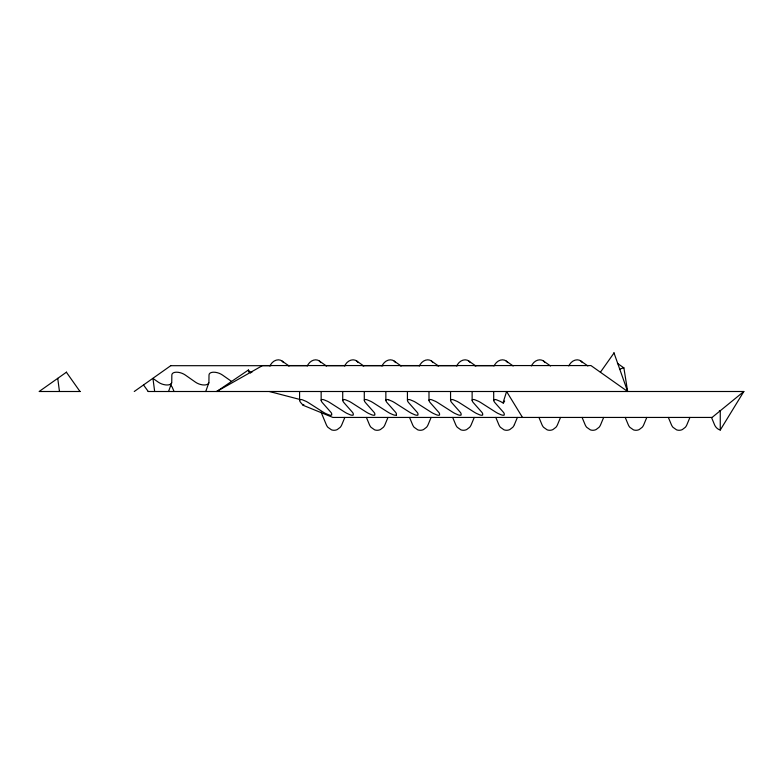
<?xml version="1.0" encoding="UTF-8"?>
<svg xmlns="http://www.w3.org/2000/svg" width="783" height="783" viewBox="0 0 783 783"><rect width="100%" height="100%" fill="white"/><g stroke="black" fill="none" stroke-linecap="round" stroke-linejoin="round"><path stroke-width="1.17" d="M388.632 399.79L392.352 401.356A10.903 3.152 31.5 0 1 395.151 402.981L408.922 411.789A10.903 3.152 31.5 0 0 411.721 413.414L414.961 414.833A7.223 2.085 31.5 0 0 418.024 414.99L417.907 413.414A10.903 3.152 31.5 0 0 416.713 411.789L408.922 402.981A10.903 3.152 31.5 0 1 407.737 401.356L407.512 399.937A7.223 2.085 31.5 0 1 410.184 399.78L413.923 401.356A10.903 3.152 31.5 0 1 416.713 402.981L430.493 411.789A10.903 3.152 31.5 0 0 433.283 413.414L436.532 414.833A7.223 2.085 31.5 0 0 439.596 414.99L439.478 413.414A10.903 3.152 31.5 0 0 438.284 411.789L430.493 402.981A10.903 3.152 31.5 0 1 429.299 401.356L429.074 399.937A7.223 2.085 31.5 0 1 431.756 399.78L435.495 401.356A10.903 3.152 31.5 0 1 438.284 402.981L452.065 411.789A10.903 3.152 31.5 0 0 454.854 413.414L458.104 414.833A7.223 2.085 31.5 0 0 461.167 414.99L461.04 413.414A10.903 3.152 31.5 0 0 459.856 411.789L452.055 402.981A10.903 3.152 31.5 0 1 450.871 401.356L450.646 399.937A7.223 2.085 31.5 0 1 453.328 399.78L457.057 401.356A10.903 3.152 31.5 0 1 459.856 402.981L473.627 411.789A10.903 3.152 31.5 0 0 476.426 413.414L479.666 414.833A7.223 2.085 31.5 0 0 482.729 414.99L482.612 413.414A10.903 3.152 31.5 0 0 481.418 411.789L473.627 402.981A10.903 3.152 31.5 0 1 472.433 401.356L472.218 399.937A7.223 2.085 31.5 0 1 474.889 399.78L478.628 401.356A10.903 3.152 31.5 0 1 481.418 402.981L495.199 411.789A10.903 3.152 31.5 0 0 497.988 413.414L501.237 414.833A7.223 2.085 31.5 0 0 504.301 414.99L504.174 413.414A10.903 3.152 31.5 0 0 502.989 411.789L495.199 402.981A10.903 3.152 31.5 0 1 494.004 401.356L493.779 399.937A7.223 2.085 31.5 0 1 496.461 399.78L500.2 401.356A10.903 3.152 31.5 0 1 502.989 402.981L506.601 391.5L522.486 417.437M168.57 391.5L171.663 382.76M205.743 391.5L208.836 382.76M344.843 417.437L341.848 424.631A10.903 10.287 0 0 1 340.253 427.283L337.228 429.593A7.223 6.812 0 0 1 331.483 429.847L327.871 427.283A10.903 10.287 0 0 1 326.266 424.631L321.03 412.044M387.976 417.437L384.991 424.631A10.903 10.287 0 0 1 383.386 427.283L380.362 429.593A7.223 6.812 0 0 1 374.617 429.847L371.005 427.283A10.903 10.287 0 0 1 369.4 424.631L366.405 417.437M431.11 417.437L428.125 424.631A10.903 10.287 0 0 1 426.52 427.283L423.495 429.593A7.223 6.812 0 0 1 417.76 429.847L414.138 427.283A10.903 10.287 0 0 1 412.543 424.631L409.548 417.437M474.253 417.437L471.258 424.631A10.903 10.287 0 0 1 469.653 427.283L466.629 429.593A7.223 6.812 0 0 1 460.893 429.847L457.282 427.283A10.903 10.287 0 0 1 455.677 424.631L452.682 417.437M514.392 424.631L517.387 417.437M560.52 417.437L557.535 424.631A10.903 10.287 0 0 1 555.93 427.283L552.906 429.593A7.223 6.812 0 0 1 547.16 429.847L543.549 427.283A10.903 10.287 0 0 1 541.944 424.631L538.949 417.437M603.654 417.437L600.669 424.631A10.903 10.287 0 0 1 599.064 427.283L596.039 429.593A7.223 6.812 0 0 1 590.304 429.847L586.682 427.283A10.903 10.287 0 0 1 585.087 424.631L582.092 417.437M646.797 417.437L643.802 424.631A10.903 10.287 0 0 1 642.197 427.283L639.173 429.593A7.223 6.812 0 0 1 633.437 429.847L629.826 427.283A10.903 10.287 0 0 1 628.22 424.631L625.226 417.437M689.931 417.437L686.936 424.631A10.903 10.287 0 0 1 685.34 427.283L682.316 429.593A7.223 6.812 0 0 1 676.571 429.847L672.959 427.283A10.903 10.287 0 0 1 671.354 424.631L668.359 417.437M503.371 403.225L503.802 402.491M504.232 401.757L504.653 401.023M711.502 417.437L714.487 424.631A10.903 10.287 0 0 0 716.093 427.283L716.514 427.743A8.202 7.732 0 0 0 720.262 430.033L743.85 391.5L148.124 391.5M269.871 365.915L270.781 364.447A8.642 7.057 -54.7 0 1 283.475 362.588M307.23 365.915L308.14 364.447A8.642 7.057 -54.7 0 1 320.834 362.588M344.589 365.915L345.489 364.447A8.642 7.057 -54.7 0 1 358.183 362.588M381.947 365.915L382.848 364.447A8.642 7.057 -54.7 0 1 395.542 362.588M419.296 365.915L420.207 364.447A8.642 7.057 -54.7 0 1 432.901 362.588M456.655 365.915L457.566 364.447A8.642 7.057 -54.7 0 1 470.26 362.588M494.014 365.915L494.925 364.447A8.642 7.057 -54.7 0 1 507.619 362.588M531.373 365.915L532.274 364.447A8.642 7.057 -54.7 0 1 544.968 362.588M568.732 365.915L569.633 364.447A8.642 7.057 -54.7 0 1 582.327 362.588M600.404 372.238L614.019 352.986M396.452 414.98L396.335 413.414A10.903 3.152 31.5 0 0 395.151 411.789L387.35 402.981A10.903 3.152 31.5 0 1 386.166 401.356L385.941 399.937A7.223 2.085 31.5 0 1 388.622 399.78M396.462 414.99A7.223 2.085 31.5 0 1 393.399 414.833L390.149 413.414A10.903 3.152 31.5 0 1 387.36 411.789L373.579 402.981A10.903 3.152 31.5 0 0 370.79 401.356L367.061 399.79A7.223 2.085 31.5 0 0 364.369 399.937L364.604 401.356A10.903 3.152 31.5 0 0 365.788 402.981L373.579 411.789A10.903 3.152 31.5 0 1 374.773 413.414L374.881 414.98A7.223 2.085 31.5 0 1 371.827 414.833L368.578 413.414A10.903 3.152 31.5 0 1 365.788 411.789L352.007 402.981A10.903 3.152 31.5 0 0 349.218 401.356L345.489 399.79A7.223 2.085 31.5 0 0 342.807 399.937L343.032 401.356A10.903 3.152 31.5 0 0 344.226 402.981L352.017 411.789A10.903 3.152 31.5 0 1 353.202 413.414L353.309 414.98A7.223 2.085 31.5 0 1 350.265 414.833L347.016 413.414A10.903 3.152 31.5 0 1 344.226 411.789L330.446 402.981A10.903 3.152 31.5 0 0 327.656 401.356L323.927 399.79A7.223 2.085 31.5 0 0 321.236 399.937L321.461 401.356A10.903 3.152 31.5 0 0 322.655 402.981L330.446 411.789A10.903 3.152 31.5 0 1 331.64 413.414L331.747 414.98A7.223 2.085 31.5 0 1 328.694 414.833L325.444 413.414A10.903 3.152 31.5 0 1 322.655 411.789L308.874 402.981A10.903 3.152 31.5 0 0 306.084 401.356L302.355 399.79A7.223 2.085 31.5 0 0 299.664 399.937L299.899 401.356A10.903 3.152 31.5 0 0 301.083 402.981L303.129 405.291L303.843 404.547M743.85 391.5L712.08 417.437L332.883 417.437L303.129 405.291M66.575 372.101L39.15 391.5L80.297 391.5M134.255 391.5L170.929 365.563M218.349 391.001L216.715 391.5L248.397 370.026L250.609 373.08M216.715 391.5L262.559 365.563L590.959 365.563L627.643 391.5L623.894 367.912L617.405 363.332M170.948 365.69L270.928 365.69M287.997 365.69L307.504 365.69M325.797 365.69L345.303 365.69M362.372 365.69L383.102 365.69M400.172 365.69L419.678 365.69M436.748 365.69L457.468 365.69M474.537 365.69L494.053 365.69M269.352 391.5L299.86 399.447M170.263 384.815L172.152 386.998L174.051 391.5M231.377 381.282L222.441 375.018A8.603 4.297 19.5 0 0 213.73 372.199A8.603 4.297 19.5 0 0 209.012 375.018L208.914 382.173A8.603 4.297 19.5 0 1 204.197 384.991A8.603 4.297 19.5 0 1 195.486 382.173L185.268 375.018A8.603 4.297 19.5 0 0 176.567 372.199A8.603 4.297 19.5 0 0 171.839 375.018L171.751 382.173A8.603 4.297 19.5 0 1 167.024 384.991A8.603 4.297 19.5 0 1 158.313 382.173L152.959 378.414L154.662 391.5M580.966 361.08L587.886 365.984M543.608 361.08L550.527 365.984M506.249 361.08L513.168 365.984M468.9 361.08L475.819 365.984M431.541 361.08L438.46 365.984M394.182 361.08L401.102 365.984M356.823 361.08L363.743 365.984M319.464 361.08L326.384 365.984M282.115 361.08L289.035 365.984M143.504 384.962L148.261 391.5M66.389 372.238L80.003 391.5M626.713 389.533L627.643 391.5L613.921 352.712M495.815 417.437L498.81 424.631A10.903 10.287 0 0 0 500.406 427.283L504.037 429.838A7.223 6.812 0 0 0 509.772 429.593L512.787 427.283A10.903 10.287 0 0 0 514.392 424.631M248.397 370.026L248.798 371.573M57.746 378.355L59.459 391.5M493.691 391.5L493.711 400.553M472.129 391.5L472.139 400.553M450.558 391.5L450.568 400.553M428.986 391.5L429.006 400.553M407.424 391.5L407.434 400.553M385.853 391.5L385.862 400.553M364.281 391.5L364.301 400.553M342.719 391.5L342.729 400.553M321.147 391.5L321.167 400.553M299.576 391.5L299.595 400.553M720.262 430.014L720.262 410.762A8.642 4.992 0 0 1 719.342 410.595M249.014 372.385A8.603 4.297 19.5 0 1 251.94 372.248M619.666 369.312A9.132 4.571 -19.5 0 1 623.904 367.844"/></g></svg>
